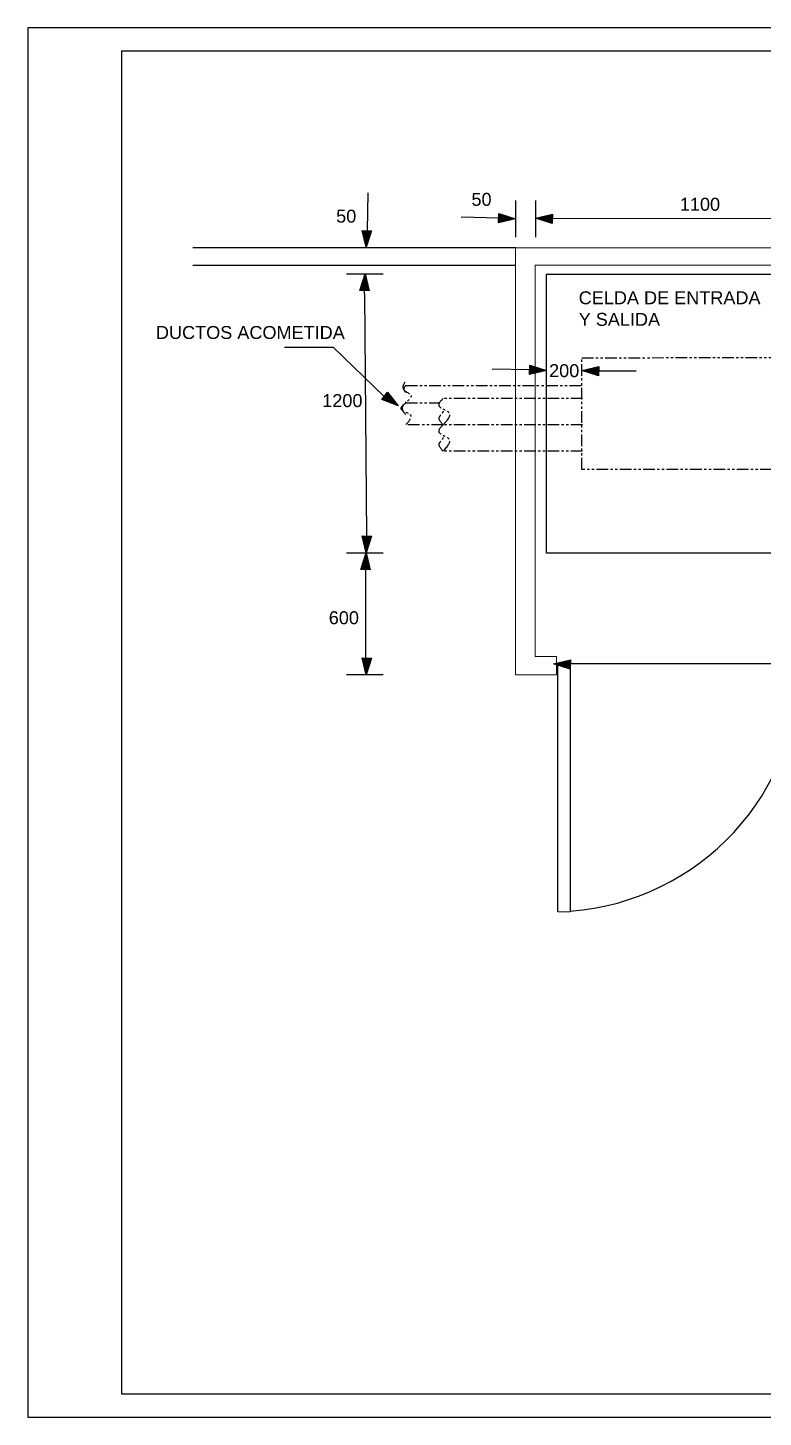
# Paper-space layout 'Plano Corte 1' of a CAD drawing. Header units: millimetres. Extents: x 0 to 420, y 0 to 297.
# Drawn here: x 0 to 157.2, y 0 to 297 of the extents above; entities that cross this region are included whole.
import ezdxf

# ---------------------------------------------------------------- set-up
doc = ezdxf.new("R2010")
doc.units = ezdxf.units.MM
doc.linetypes.add('PHANTOM', pattern=[2.5, 1.25, -0.25, 0.25, -0.25, 0.25, -0.25])
doc.layers.get('0').update_dxf_attribs({"color": 162})
doc.layers.add('columna', color=4, linetype='Continuous', lineweight=0)
doc.layers.add('MUROS', color=250, linetype='Continuous', lineweight=0)
doc.styles.get("Standard").update_dxf_attribs({"font": 'arial.ttf'})

psp = doc.layouts.new('Plano Corte 1')

# ---------------------------------------------------------------- hatches: boundary and pattern name
at = {"linetype": 'ByBlock', "lineweight": -2, "ltscale": 2}
h = psp.add_hatch(color=256, dxfattribs=at)
h.dxf.hatch_style = 1
h.paths.add_polyline_path([(100.64, 255.34), (104.25, 256.19), (100.72, 257.33)])
h = psp.add_hatch(color=256, dxfattribs=at)
h.dxf.hatch_style = 1
h.paths.add_polyline_path([(112.18, 257.13), (108.56, 256.28), (112.09, 255.14)])
h = psp.add_hatch(color=256, dxfattribs=at)
h.dxf.hatch_style = 1
h.paths.add_polyline_path([(71.47, 253.7), (72.31, 250.09), (73.45, 253.62)])
h = psp.add_hatch(color=256, dxfattribs=at)
h.dxf.hatch_style = 1
h.paths.add_polyline_path([(72.98, 240.77), (72.13, 244.39), (70.99, 240.86)])
h = psp.add_hatch(color=256, dxfattribs=at)
h.dxf.hatch_style = 1
h.paths.add_polyline_path([(107.24, 222.89), (110.85, 223.74), (107.32, 224.88)])
h = psp.add_hatch(color=256, dxfattribs=at)
h.dxf.hatch_style = 1
h.paths.add_polyline_path([(122.07, 224.59), (118.45, 223.74), (121.98, 222.6)])
h = psp.add_hatch(color=256, dxfattribs=at)
h.dxf.hatch_style = 1
h.paths.add_polyline_path([(71.47, 188.4), (72.31, 184.78), (73.45, 188.31)])
h = psp.add_hatch(color=256, dxfattribs=at)
h.dxf.hatch_style = 1
h.paths.add_polyline_path([(73.16, 181.14), (72.31, 184.75), (71.17, 181.22)])
h = psp.add_hatch(color=256, dxfattribs=at)
h.dxf.hatch_style = 1
h.paths.add_polyline_path([(71.47, 162.32), (72.31, 158.71), (73.45, 162.24)])
h = psp.add_hatch(color=256, dxfattribs=at)
h.dxf.hatch_style = 1
h.paths.add_polyline_path([(116.01, 161.89), (112.39, 161.05), (115.92, 159.91)])
at = {"layer": 'MUROS', "linetype": 'ByBlock', "lineweight": -2, "ltscale": 2}
h = psp.add_hatch(color=256, dxfattribs=at)
h.dxf.hatch_style = 1
h.paths.add_polyline_path([(75.7, 217.51), (79.18, 216.21), (76.87, 219.11)])

# ---------------------------------------------------------------- linework, layer by layer
for p, q in [((420, 297), (0, 297)), ((0, 297), (0, 0)), ((20, 292), (20, 5)), ((415, 292), (20, 292)), ((20, 5), (415, 5)), ((0, 0), (420, 0))]:
    psp.add_line(p, q)
at = {"linetype": 'ByBlock', "lineweight": -2, "ltscale": 2}
for p, q in [((72.7, 261.69), (72.53, 253.66)), ((104.28, 260.11), (104.28, 252.25)), ((108.54, 260.11), (108.54, 252.25)), ((92.65, 256.57), (100.68, 256.41)), ((100.64, 255.34), (100.72, 257.33)), ((104.25, 256.19), (100.64, 255.34)), ((100.72, 257.33), (104.25, 256.19)), ((108.56, 256.28), (112.18, 257.13)), ((112.09, 255.14), (108.56, 256.28)), ((112.18, 257.13), (112.09, 255.14)), ((112.14, 256.33), (163.01, 256.26)), ((71.47, 253.7), (73.45, 253.62)), ((72.31, 250.09), (71.47, 253.7)), ((73.45, 253.62), (72.31, 250.09)), ((75.97, 244.35), (68.1, 244.35)), ((70.99, 240.86), (72.13, 244.39)), ((72.13, 244.39), (72.98, 240.77)), ((72.98, 240.77), (70.99, 240.86)), ((71.99, 240.08), (71.99, 240.82)), ((71.99, 240.08), (72.43, 188.36)), ((99.25, 224.12), (107.29, 223.96)), ((107.24, 222.89), (107.32, 224.88)), ((110.85, 223.74), (107.24, 222.89)), ((107.32, 224.88), (110.85, 223.74)), ((118.45, 223.74), (122.07, 224.59)), ((121.98, 222.6), (118.45, 223.74)), ((122.07, 224.59), (121.98, 222.6)), ((122.03, 223.65), (130.04, 223.65)), ((71.47, 188.4), (73.45, 188.31)), ((72.31, 184.78), (71.47, 188.4)), ((73.45, 188.31), (72.31, 184.78)), ((75.97, 184.73), (68.1, 184.73)), ((71.17, 181.22), (72.31, 184.75)), ((72.31, 184.75), (73.16, 181.14)), ((73.16, 181.14), (71.17, 181.22)), ((72.18, 181.18), (72.18, 162.29)), ((71.47, 162.32), (73.45, 162.24)), ((72.31, 158.71), (71.47, 162.32)), ((73.45, 162.24), (72.31, 158.71)), ((112.39, 161.05), (116.01, 161.89)), ((115.92, 159.91), (112.39, 161.05)), ((116.01, 161.89), (115.92, 159.91)), ((115.97, 161.1), (214.15, 161.1)), ((75.97, 158.71), (68.1, 158.71))]:
    psp.add_line(p, q, dxfattribs=at)
at = {"layer": 'columna', "linetype": 'ByBlock', "lineweight": -2}
for p, q in [((110.88, 244.35), (221.44, 244.35)), ((110.88, 184.73), (110.88, 244.35)), ((221.44, 184.73), (110.88, 184.73))]:
    psp.add_line(p, q, dxfattribs=at)
at = {"layer": 'columna', "linetype": 'PHANTOM', "lineweight": -2, "ltscale": 2}
for p, q in [((118.44, 226.44), (214.06, 226.69)), ((118.44, 202.57), (118.44, 226.44)), ((80.78, 220.55), (118.44, 220.55)), ((80.78, 216.82), (87.98, 216.82)), ((118.6, 217.73), (88.77, 217.73)), ((88.77, 212.11), (80.78, 212.11)), ((118.6, 212.11), (88.77, 212.11)), ((118.6, 212.11), (88.77, 212.11)), ((118.6, 206.49), (88.77, 206.49)), ((214.06, 202.57), (118.44, 202.57))]:
    psp.add_line(p, q, dxfattribs=at)
for points in [[(80.78, 219), (80.25, 220.24), (80.78, 221.46)], [(80.78, 220.55), (80.39, 219.73), (81.87, 218.57), (80.78, 216.82)], [(80.78, 216.82), (79.76, 215.57), (81.79, 214.24), (80.78, 212.11)], [(80.78, 214.3), (80.09, 215.55), (80.78, 217.06)], [(88.77, 217.73), (87.85, 216.32), (90.04, 214.73), (88.77, 212.11)], [(88.77, 212.11), (87.95, 213.68), (88.66, 214.68), (88.99, 215.44)], [(88.77, 212.11), (87.85, 210.7), (90.04, 209.11), (88.77, 206.49)], [(88.77, 206.49), (87.95, 208.06), (88.66, 209.06), (88.99, 209.82)]]:
    psp.add_spline(points, degree=3, dxfattribs=at)
at = {"layer": 'MUROS', "linetype": 'ByBlock', "lineweight": -2, "ltscale": 2}
for p, q in [((104.26, 249.94), (35.28, 249.94)), ((35.28, 246.24), (104.26, 246.24)), ((54.85, 228.75), (65.27, 228.75)), ((65.27, 228.75), (76.18, 218.17)), ((75.7, 217.51), (76.87, 219.11)), ((79.18, 216.21), (75.7, 217.51)), ((76.87, 219.11), (79.18, 216.21))]:
    psp.add_line(p, q, dxfattribs=at)
at = {"layer": 'MUROS'}
for p, q in [((104.26, 249.94), (104.26, 158.71)), ((104.26, 249.94), (226.22, 249.94)), ((108.45, 246.24), (223.92, 246.24)), ((108.45, 162.63), (108.45, 246.24)), ((113.04, 162.63), (108.45, 162.63)), ((113.04, 158.71), (113.04, 162.63)), ((107.98, 158.71), (104.26, 158.71)), ((107.98, 158.71), (108.67, 158.71)), ((108.67, 158.71), (111.21, 158.71)), ((111.21, 158.71), (113.04, 158.71)), ((113.32, 108.02), (115.97, 108.02))]:
    psp.add_line(p, q, dxfattribs=at)
at = {"layer": 'MUROS', "linetype": 'ByBlock', "lineweight": 25}
for p, q in [((113.32, 108.02), (113.32, 161.1)), ((115.97, 161.1), (115.97, 108.02))]:
    psp.add_line(p, q, dxfattribs=at)
psp.add_arc((111.99, 161.1), 53.07, 274.3012, 0, dxfattribs=at)

# ---------------------------------------------------------------- texts
at = {"linetype": 'ByBlock', "lineweight": -2, "ltscale": 2, "char_height": 2.767, "attachment_point": 1}
for s, insert in [('50', (94.84, 261.71)), ('1100', (139.39, 260.66)), ('50', (65.92, 258.12)), ('200', (111.44, 225.09)), ('1200', (62.95, 218.69)), ('600', (64.34, 172.28))]:
    psp.add_mtext_dynamic_manual_height_columns(s, width=4.7026, gutter_width=13.83, heights=[0], dxfattribs=dict(at, insert=insert))
at = {"layer": 'MUROS', "linetype": 'ByBlock', "lineweight": -2, "ltscale": 2, "char_height": 2.7667, "attachment_point": 1}
for s, insert in [('CELDA DE ENTRADA \\PY SALIDA', (117.77, 240.67)), ('DUCTOS ACOMETIDA', (27.4, 233.25))]:
    psp.add_mtext_dynamic_manual_height_columns(s, width=62.5957, gutter_width=13.83, heights=[0], dxfattribs=dict(at, insert=insert))

doc.saveas('drawing.dxf')
